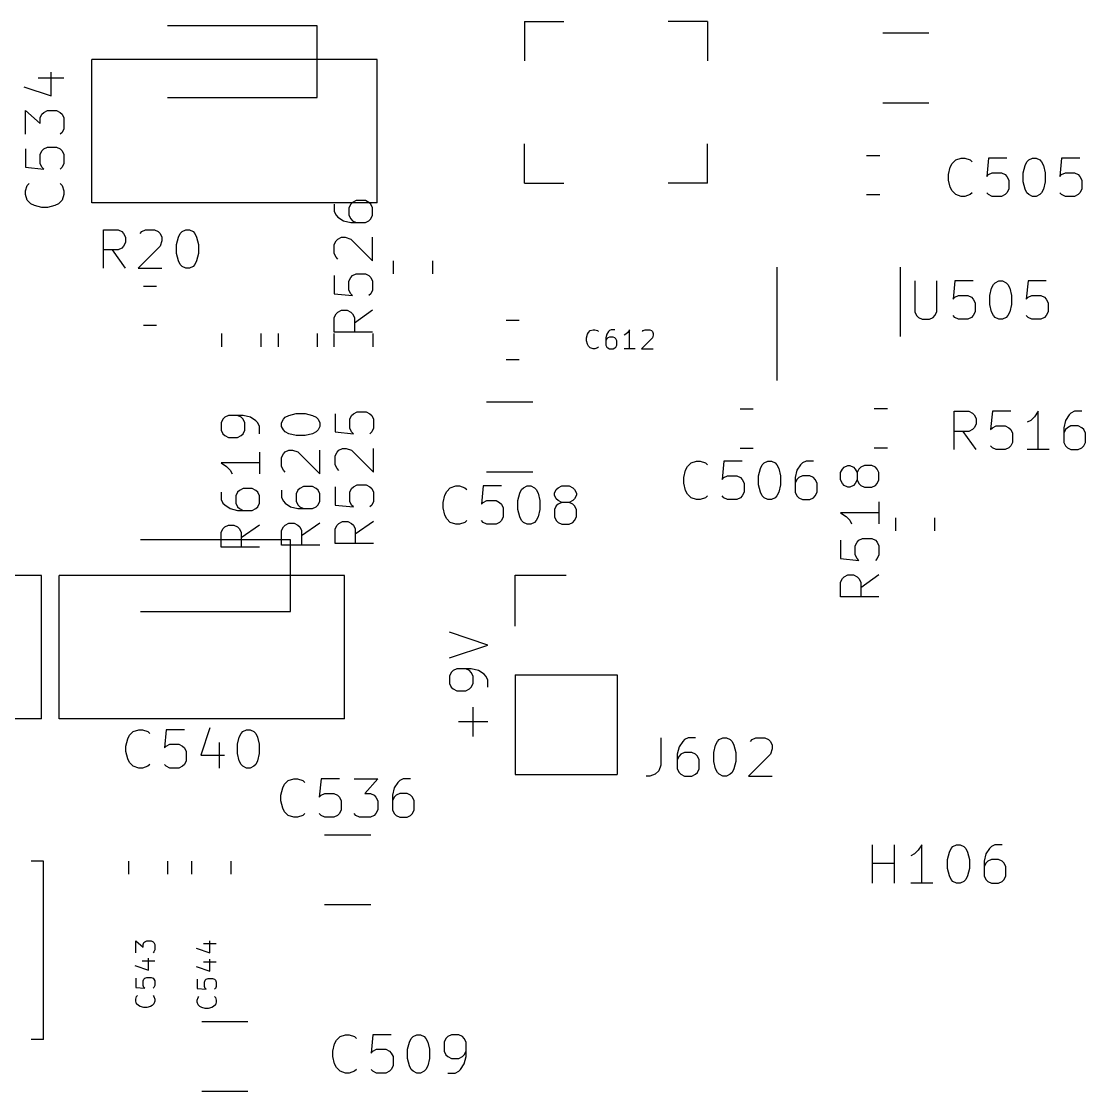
# Model space of a CAD drawing. Extents: x 51 to 209, y -132 to -32.
# Drawn here: x 181.56 to 209.3, y -129.17 to -101.27 of the extents above; entities that cross this region are included whole.
import ezdxf

# ---------------------------------------------------------------- set-up
doc = ezdxf.new("R2010")
doc.units = 0
doc.layers.add('BLACK', color=7, linetype='CONTINUOUS')

msp = doc.modelspace()

# ---------------------------------------------------------------- linework, layer by layer
at = {"layer": 'BLACK', "linetype": 'CONTINUOUS'}
for p, q in [((189.276, -101.389), (185.366, -101.389)), ((189.276, -103.259), (189.276, -101.389)), ((194.681, -101.274), (194.681, -102.299)), ((194.681, -101.274), (195.706, -101.274)), ((199.451, -101.274), (198.426, -101.274)), ((199.451, -101.274), (199.451, -102.299)), ((204.014, -101.574), (205.218, -101.574)), ((190.836, -102.264), (183.396, -102.264)), ((183.396, -106.004), (183.396, -102.264)), ((190.836, -106.004), (190.836, -102.264)), ((182.335, -103.217), (182.335, -102.598)), ((182.002, -102.741), (182.668, -102.741)), ((181.621, -102.979), (182.335, -103.217)), ((185.366, -103.259), (189.276, -103.259)), ((204.014, -103.394), (205.218, -103.394)), ((181.668, -104.217), (181.668, -103.598)), ((181.668, -103.598), (182.049, -103.932)), ((182.049, -103.789), (182.097, -103.694)), ((182.097, -103.694), (182.145, -103.646)), ((182.145, -103.646), (182.24, -103.598)), ((182.24, -103.598), (182.478, -103.598)), ((182.478, -103.598), (182.573, -103.646)), ((182.573, -103.646), (182.621, -103.694)), ((182.621, -103.694), (182.668, -103.789)), ((182.049, -103.932), (182.049, -103.789)), ((182.668, -103.789), (182.668, -104.074)), ((182.621, -104.17), (182.573, -104.217)), ((182.668, -104.074), (182.621, -104.17)), ((181.668, -104.598), (181.668, -105.074)), ((182.097, -104.646), (182.145, -104.598)), ((182.145, -104.598), (182.24, -104.551)), ((182.24, -104.551), (182.478, -104.551)), ((182.478, -104.551), (182.573, -104.598)), ((182.573, -104.598), (182.621, -104.646)), ((194.681, -105.494), (194.681, -104.469)), ((199.451, -105.494), (199.451, -104.469)), ((182.049, -104.741), (182.097, -104.646)), ((182.049, -104.979), (182.049, -104.741)), ((182.621, -104.646), (182.668, -104.741)), ((182.668, -104.741), (182.668, -104.979)), ((203.937, -104.774), (203.595, -104.774)), ((205.823, -104.979), (205.918, -104.884)), ((205.918, -104.884), (206.061, -104.836)), ((206.061, -104.836), (206.156, -104.836)), ((206.156, -104.836), (206.299, -104.884)), ((206.299, -104.884), (206.347, -104.932)), ((206.776, -104.836), (206.728, -105.313)), ((207.252, -104.836), (206.776, -104.836)), ((207.776, -104.932), (207.823, -104.884)), ((207.823, -104.884), (207.918, -104.836)), ((207.918, -104.836), (208.014, -104.836)), ((208.014, -104.836), (208.109, -104.884)), ((208.109, -104.884), (208.156, -104.932)), ((208.68, -104.836), (208.633, -105.313)), ((209.156, -104.836), (208.68, -104.836)), ((181.668, -105.074), (182.145, -105.122)), ((182.097, -105.074), (182.049, -104.979)), ((182.145, -105.122), (182.097, -105.074)), ((182.621, -105.074), (182.573, -105.122)), ((182.668, -104.979), (182.621, -105.074)), ((205.728, -105.265), (205.776, -105.074)), ((205.776, -105.074), (205.823, -104.979)), ((207.68, -105.217), (207.728, -105.027)), ((207.728, -105.027), (207.776, -104.932)), ((208.156, -104.932), (208.204, -105.027)), ((208.204, -105.027), (208.252, -105.217)), ((205.728, -105.408), (205.728, -105.265)), ((205.776, -105.598), (205.728, -105.408)), ((206.728, -105.313), (206.776, -105.265)), ((206.776, -105.265), (206.871, -105.217)), ((206.871, -105.217), (207.109, -105.217)), ((207.109, -105.217), (207.204, -105.265)), ((207.204, -105.265), (207.252, -105.313)), ((207.252, -105.313), (207.299, -105.408)), ((207.299, -105.408), (207.299, -105.646)), ((207.68, -105.455), (207.68, -105.217)), ((208.252, -105.217), (208.252, -105.455)), ((208.633, -105.313), (208.68, -105.265)), ((208.68, -105.265), (208.776, -105.217)), ((208.776, -105.217), (209.014, -105.217)), ((209.014, -105.217), (209.109, -105.265)), ((209.109, -105.265), (209.156, -105.313)), ((209.156, -105.313), (209.204, -105.408)), ((209.204, -105.408), (209.204, -105.646)), ((181.668, -105.694), (181.716, -105.551)), ((181.668, -105.789), (181.668, -105.694)), ((181.716, -105.551), (181.764, -105.503)), ((182.573, -105.503), (182.621, -105.551)), ((182.621, -105.551), (182.668, -105.694)), ((182.668, -105.694), (182.668, -105.789)), ((194.681, -105.494), (195.706, -105.494)), ((199.451, -105.494), (198.426, -105.494)), ((205.823, -105.694), (205.776, -105.598)), ((205.918, -105.789), (205.823, -105.694)), ((207.299, -105.646), (207.252, -105.741)), ((207.728, -105.646), (207.68, -105.455)), ((207.776, -105.741), (207.728, -105.646)), ((208.204, -105.646), (208.156, -105.741)), ((208.252, -105.455), (208.204, -105.646)), ((209.204, -105.646), (209.156, -105.741)), ((181.716, -105.932), (181.668, -105.789)), ((181.811, -106.027), (181.716, -105.932)), ((182.621, -105.932), (182.526, -106.027)), ((182.668, -105.789), (182.621, -105.932)), ((190.195, -105.994), (190.147, -106.041)), ((190.29, -105.946), (190.195, -105.994)), ((190.528, -105.946), (190.29, -105.946)), ((190.623, -105.994), (190.528, -105.946)), ((190.671, -106.041), (190.623, -105.994)), ((203.937, -105.794), (203.595, -105.794)), ((206.061, -105.836), (205.918, -105.789)), ((206.156, -105.836), (206.061, -105.836)), ((206.299, -105.789), (206.156, -105.836)), ((206.347, -105.741), (206.299, -105.789)), ((206.776, -105.789), (206.728, -105.741)), ((206.871, -105.836), (206.776, -105.789)), ((207.109, -105.836), (206.871, -105.836)), ((207.204, -105.789), (207.109, -105.836)), ((207.252, -105.741), (207.204, -105.789)), ((207.823, -105.789), (207.776, -105.741)), ((207.918, -105.836), (207.823, -105.789)), ((208.014, -105.836), (207.918, -105.836)), ((208.109, -105.789), (208.014, -105.836)), ((208.156, -105.741), (208.109, -105.789)), ((208.68, -105.789), (208.633, -105.741)), ((208.776, -105.836), (208.68, -105.789)), ((209.014, -105.836), (208.776, -105.836)), ((209.109, -105.789), (209.014, -105.836)), ((209.156, -105.741), (209.109, -105.789)), ((181.906, -106.074), (181.811, -106.027)), ((182.097, -106.122), (181.906, -106.074)), ((182.24, -106.122), (182.097, -106.122)), ((182.43, -106.074), (182.24, -106.122)), ((182.526, -106.027), (182.43, -106.074)), ((190.836, -106.004), (183.396, -106.004)), ((189.718, -106.041), (189.718, -106.232)), ((189.718, -106.232), (189.766, -106.327)), ((190.147, -106.041), (190.099, -106.136)), ((190.099, -106.136), (190.099, -106.327)), ((190.718, -106.136), (190.671, -106.041)), ((190.718, -106.327), (190.718, -106.136)), ((189.766, -106.327), (189.814, -106.374)), ((189.814, -106.374), (189.956, -106.47)), ((189.956, -106.47), (190.147, -106.517)), ((190.099, -106.327), (190.147, -106.422)), ((190.147, -106.422), (190.195, -106.47)), ((190.147, -106.517), (190.528, -106.517)), ((190.195, -106.47), (190.29, -106.517)), ((190.528, -106.517), (190.623, -106.47)), ((190.623, -106.47), (190.671, -106.422)), ((190.671, -106.422), (190.718, -106.327)), ((183.702, -107.706), (183.702, -106.706)), ((183.702, -106.706), (184.083, -106.706)), ((184.083, -106.706), (184.178, -106.754)), ((184.178, -106.754), (184.226, -106.802)), ((184.226, -106.802), (184.273, -106.897)), ((184.654, -106.802), (184.702, -106.754)), ((184.702, -106.754), (184.797, -106.706)), ((184.797, -106.706), (185.035, -106.706)), ((185.035, -106.706), (185.13, -106.754)), ((185.13, -106.754), (185.178, -106.802)), ((185.178, -106.802), (185.226, -106.897)), ((185.654, -106.897), (185.702, -106.802)), ((185.702, -106.802), (185.749, -106.754)), ((185.749, -106.754), (185.845, -106.706)), ((185.845, -106.706), (185.94, -106.706)), ((185.94, -106.706), (186.035, -106.754)), ((186.035, -106.754), (186.083, -106.802)), ((186.083, -106.802), (186.13, -106.897)), ((184.273, -107.04), (184.226, -107.135)), ((184.273, -106.897), (184.273, -107.04)), ((185.226, -106.992), (185.178, -107.135)), ((185.226, -106.897), (185.226, -106.992)), ((185.606, -107.087), (185.654, -106.897)), ((185.606, -107.325), (185.606, -107.087)), ((186.13, -106.897), (186.178, -107.087)), ((186.178, -107.087), (186.178, -107.325)), ((189.718, -107.089), (189.766, -106.994)), ((189.718, -107.327), (189.718, -107.089)), ((189.766, -106.994), (189.814, -106.946)), ((189.814, -106.946), (189.909, -106.898)), ((189.909, -106.898), (190.004, -106.898)), ((190.004, -106.898), (190.147, -106.946)), ((190.147, -106.946), (190.718, -107.517)), ((190.718, -107.517), (190.718, -106.898)), ((184.083, -107.23), (183.702, -107.23)), ((184.273, -107.706), (183.94, -107.23)), ((184.178, -107.183), (184.083, -107.23)), ((184.226, -107.135), (184.178, -107.183)), ((185.178, -107.135), (184.606, -107.706)), ((185.654, -107.516), (185.606, -107.325)), ((186.178, -107.325), (186.13, -107.516)), ((189.766, -107.422), (189.718, -107.327)), ((185.702, -107.611), (185.654, -107.516)), ((185.749, -107.659), (185.702, -107.611)), ((185.845, -107.706), (185.749, -107.659)), ((186.035, -107.659), (185.94, -107.706)), ((186.083, -107.611), (186.035, -107.659)), ((186.13, -107.516), (186.083, -107.611)), ((189.814, -107.47), (189.766, -107.422)), ((191.256, -107.513), (191.256, -107.855)), ((192.276, -107.513), (192.276, -107.855)), ((184.606, -107.706), (185.226, -107.706)), ((185.94, -107.706), (185.845, -107.706)), ((189.718, -107.898), (189.718, -108.374)), ((190.099, -108.041), (190.147, -107.946)), ((190.147, -107.946), (190.195, -107.898)), ((190.195, -107.898), (190.29, -107.851)), ((190.29, -107.851), (190.528, -107.851)), ((190.528, -107.851), (190.623, -107.898)), ((190.623, -107.898), (190.671, -107.946)), ((190.671, -107.946), (190.718, -108.041)), ((201.256, -107.684), (201.256, -110.634)), ((204.476, -109.484), (204.476, -107.684)), ((184.745, -108.174), (185.087, -108.174)), ((190.099, -108.279), (190.099, -108.041)), ((190.718, -108.041), (190.718, -108.279)), ((204.852, -108.036), (204.852, -108.846)), ((205.423, -108.846), (205.423, -108.036)), ((205.899, -108.036), (205.852, -108.513)), ((206.376, -108.036), (205.899, -108.036)), ((206.804, -108.417), (206.852, -108.227)), ((206.852, -108.227), (206.899, -108.132)), ((206.899, -108.132), (206.947, -108.084)), ((206.947, -108.084), (207.042, -108.036)), ((207.042, -108.036), (207.137, -108.036)), ((207.137, -108.036), (207.233, -108.084)), ((207.233, -108.084), (207.28, -108.132)), ((207.28, -108.132), (207.328, -108.227)), ((207.328, -108.227), (207.376, -108.417)), ((207.804, -108.036), (207.756, -108.513)), ((208.28, -108.036), (207.804, -108.036)), ((189.718, -108.374), (190.195, -108.422)), ((190.147, -108.374), (190.099, -108.279)), ((190.195, -108.422), (190.147, -108.374)), ((190.671, -108.374), (190.623, -108.422)), ((190.718, -108.279), (190.671, -108.374)), ((205.852, -108.513), (205.899, -108.465)), ((205.899, -108.465), (205.995, -108.417)), ((205.995, -108.417), (206.233, -108.417)), ((206.233, -108.417), (206.328, -108.465)), ((206.328, -108.465), (206.376, -108.513)), ((206.804, -108.655), (206.804, -108.417)), ((207.376, -108.417), (207.376, -108.655)), ((207.756, -108.513), (207.804, -108.465)), ((207.804, -108.465), (207.899, -108.417)), ((207.899, -108.417), (208.137, -108.417)), ((208.137, -108.417), (208.233, -108.465)), ((208.233, -108.465), (208.28, -108.513)), ((206.376, -108.513), (206.423, -108.608)), ((206.423, -108.608), (206.423, -108.846)), ((206.852, -108.846), (206.804, -108.655)), ((207.376, -108.655), (207.328, -108.846)), ((208.28, -108.513), (208.328, -108.608)), ((208.328, -108.608), (208.328, -108.846)), ((189.718, -108.994), (189.766, -108.898)), ((189.718, -109.374), (189.718, -108.994)), ((189.766, -108.898), (189.814, -108.851)), ((189.814, -108.851), (189.909, -108.803)), ((189.909, -108.803), (190.052, -108.803)), ((190.052, -108.803), (190.147, -108.851)), ((190.147, -108.851), (190.195, -108.898)), ((190.195, -108.898), (190.242, -108.994)), ((190.718, -108.803), (190.242, -109.136)), ((190.242, -108.994), (190.242, -109.374)), ((204.852, -108.846), (204.899, -108.941)), ((204.899, -108.941), (204.947, -108.989)), ((204.947, -108.989), (205.042, -109.036)), ((205.042, -109.036), (205.233, -109.036)), ((205.233, -109.036), (205.328, -108.989)), ((205.328, -108.989), (205.376, -108.941)), ((205.376, -108.941), (205.423, -108.846)), ((205.899, -108.989), (205.852, -108.941)), ((205.995, -109.036), (205.899, -108.989)), ((206.233, -109.036), (205.995, -109.036)), ((206.328, -108.989), (206.233, -109.036)), ((206.376, -108.941), (206.328, -108.989)), ((206.423, -108.846), (206.376, -108.941)), ((206.899, -108.941), (206.852, -108.846)), ((206.947, -108.989), (206.899, -108.941)), ((207.042, -109.036), (206.947, -108.989)), ((207.137, -109.036), (207.042, -109.036)), ((207.233, -108.989), (207.137, -109.036)), ((207.28, -108.941), (207.233, -108.989)), ((207.328, -108.846), (207.28, -108.941)), ((207.804, -108.989), (207.756, -108.941)), ((207.899, -109.036), (207.804, -108.989)), ((208.137, -109.036), (207.899, -109.036)), ((208.233, -108.989), (208.137, -109.036)), ((208.28, -108.941), (208.233, -108.989)), ((208.328, -108.846), (208.28, -108.941)), ((184.745, -109.194), (185.087, -109.194)), ((194.537, -109.074), (194.195, -109.074)), ((196.345, -109.382), (196.392, -109.334)), ((196.392, -109.334), (196.464, -109.31)), ((196.464, -109.31), (196.511, -109.31)), ((196.511, -109.31), (196.583, -109.334)), ((196.583, -109.334), (196.606, -109.358)), ((196.892, -109.334), (196.868, -109.358)), ((196.94, -109.31), (196.892, -109.334)), ((197.035, -109.31), (196.94, -109.31)), ((197.416, -109.31), (197.368, -109.382)), ((197.416, -109.81), (197.416, -109.31)), ((197.749, -109.358), (197.773, -109.334)), ((197.773, -109.334), (197.821, -109.31)), ((197.821, -109.31), (197.94, -109.31)), ((197.94, -109.31), (197.987, -109.334)), ((197.987, -109.334), (198.011, -109.358)), ((186.782, -109.413), (186.782, -109.755)), ((187.802, -109.413), (187.802, -109.755)), ((188.256, -109.413), (188.256, -109.755)), ((189.276, -109.413), (189.276, -109.755)), ((189.706, -109.413), (189.706, -109.755)), ((190.718, -109.374), (189.718, -109.374)), ((190.726, -109.413), (190.726, -109.755)), ((196.297, -109.524), (196.321, -109.429)), ((196.297, -109.596), (196.297, -109.524)), ((196.321, -109.691), (196.297, -109.596)), ((196.321, -109.429), (196.345, -109.382)), ((196.821, -109.429), (196.797, -109.524)), ((196.797, -109.524), (196.797, -109.715)), ((196.821, -109.548), (196.797, -109.596)), ((196.868, -109.358), (196.821, -109.429)), ((196.845, -109.524), (196.821, -109.548)), ((196.892, -109.501), (196.845, -109.524)), ((196.987, -109.501), (196.892, -109.501)), ((197.035, -109.524), (196.987, -109.501)), ((197.059, -109.548), (197.035, -109.524)), ((197.083, -109.596), (197.059, -109.548)), ((197.083, -109.715), (197.083, -109.596)), ((197.321, -109.429), (197.273, -109.453)), ((197.368, -109.382), (197.321, -109.429)), ((198.011, -109.524), (197.726, -109.81)), ((198.011, -109.358), (198.035, -109.405)), ((198.035, -109.453), (198.011, -109.524)), ((198.035, -109.405), (198.035, -109.453)), ((196.345, -109.739), (196.321, -109.691)), ((196.392, -109.786), (196.345, -109.739)), ((196.464, -109.81), (196.392, -109.786)), ((196.511, -109.81), (196.464, -109.81)), ((196.583, -109.786), (196.511, -109.81)), ((196.606, -109.763), (196.583, -109.786)), ((196.797, -109.715), (196.821, -109.763)), ((196.821, -109.763), (196.845, -109.786)), ((196.845, -109.786), (196.892, -109.81)), ((196.892, -109.81), (196.987, -109.81)), ((196.987, -109.81), (197.035, -109.786)), ((197.035, -109.786), (197.059, -109.763)), ((197.059, -109.763), (197.083, -109.715)), ((197.559, -109.81), (197.273, -109.81)), ((197.726, -109.81), (198.035, -109.81)), ((194.537, -110.094), (194.195, -110.094)), ((194.893, -111.199), (193.689, -111.199)), ((186.959, -111.546), (186.864, -111.594)), ((187.34, -111.546), (186.959, -111.546)), ((187.292, -111.594), (187.197, -111.546)), ((187.53, -111.594), (187.34, -111.546)), ((188.437, -111.591), (188.532, -111.544)), ((188.532, -111.544), (188.723, -111.496)), ((188.723, -111.496), (188.961, -111.496)), ((188.961, -111.496), (189.152, -111.544)), ((189.152, -111.544), (189.247, -111.591)), ((189.742, -111.499), (189.742, -111.976)), ((190.123, -111.642), (190.171, -111.547)), ((190.171, -111.547), (190.218, -111.499)), ((190.218, -111.499), (190.313, -111.452)), ((190.313, -111.452), (190.552, -111.452)), ((190.552, -111.452), (190.647, -111.499)), ((190.647, -111.499), (190.694, -111.547)), ((190.694, -111.547), (190.742, -111.642)), ((200.295, -111.374), (200.637, -111.374)), ((204.137, -111.374), (203.795, -111.374)), ((205.876, -112.436), (205.876, -111.436)), ((205.876, -111.436), (206.256, -111.436)), ((206.256, -111.436), (206.352, -111.484)), ((206.352, -111.484), (206.399, -111.532)), ((206.399, -111.532), (206.447, -111.627)), ((206.876, -111.436), (206.828, -111.913)), ((207.352, -111.436), (206.876, -111.436)), ((207.971, -111.579), (207.876, -111.674)), ((208.066, -111.436), (207.971, -111.579)), ((208.066, -112.436), (208.066, -111.436)), ((208.876, -111.532), (208.78, -111.674)), ((208.923, -111.484), (208.876, -111.532)), ((209.018, -111.436), (208.923, -111.484)), ((209.209, -111.436), (209.018, -111.436)), ((186.816, -111.641), (186.768, -111.736)), ((186.768, -111.736), (186.768, -111.927)), ((186.864, -111.594), (186.816, -111.641)), ((187.34, -111.641), (187.292, -111.594)), ((187.387, -111.736), (187.34, -111.641)), ((187.387, -111.927), (187.387, -111.736)), ((187.673, -111.689), (187.53, -111.594)), ((187.721, -111.736), (187.673, -111.689)), ((187.768, -111.832), (187.721, -111.736)), ((187.768, -112.022), (187.768, -111.832)), ((188.342, -111.734), (188.39, -111.639)), ((188.342, -111.829), (188.342, -111.734)), ((188.39, -111.924), (188.342, -111.829)), ((188.39, -111.639), (188.437, -111.591)), ((189.247, -111.591), (189.294, -111.639)), ((189.294, -111.639), (189.342, -111.734)), ((189.342, -111.829), (189.294, -111.924)), ((189.342, -111.734), (189.342, -111.829)), ((190.123, -111.88), (190.123, -111.642)), ((190.742, -111.642), (190.742, -111.88)), ((206.447, -111.77), (206.399, -111.865)), ((206.447, -111.627), (206.447, -111.77)), ((206.876, -111.865), (206.971, -111.817)), ((206.971, -111.817), (207.209, -111.817)), ((207.209, -111.817), (207.304, -111.865)), ((207.876, -111.674), (207.78, -111.722)), ((208.78, -111.674), (208.733, -111.865)), ((208.923, -111.817), (208.828, -111.865)), ((209.114, -111.817), (208.923, -111.817)), ((209.209, -111.865), (209.114, -111.817)), ((186.768, -111.927), (186.816, -112.022)), ((186.816, -112.022), (186.864, -112.07)), ((186.864, -112.07), (186.959, -112.117)), ((186.959, -112.117), (187.197, -112.117)), ((187.197, -112.117), (187.292, -112.07)), ((187.292, -112.07), (187.34, -112.022)), ((187.34, -112.022), (187.387, -111.927)), ((188.437, -111.972), (188.39, -111.924)), ((188.532, -112.02), (188.437, -111.972)), ((188.723, -112.067), (188.532, -112.02)), ((188.961, -112.067), (188.723, -112.067)), ((189.152, -112.02), (188.961, -112.067)), ((189.247, -111.972), (189.152, -112.02)), ((189.294, -111.924), (189.247, -111.972)), ((189.742, -111.976), (190.218, -112.023)), ((190.171, -111.976), (190.123, -111.88)), ((190.218, -112.023), (190.171, -111.976)), ((190.694, -111.976), (190.647, -112.023)), ((190.742, -111.88), (190.694, -111.976)), ((206.256, -111.96), (205.876, -111.96)), ((206.447, -112.436), (206.114, -111.96)), ((206.352, -111.913), (206.256, -111.96)), ((206.399, -111.865), (206.352, -111.913)), ((206.828, -111.913), (206.876, -111.865)), ((207.304, -111.865), (207.352, -111.913)), ((207.352, -111.913), (207.399, -112.008)), ((207.399, -112.008), (207.399, -112.246)), ((208.733, -111.865), (208.733, -112.246)), ((208.78, -111.913), (208.733, -112.008)), ((208.828, -111.865), (208.78, -111.913)), ((209.256, -111.913), (209.209, -111.865)), ((209.304, -112.008), (209.256, -111.913)), ((209.304, -112.246), (209.304, -112.008)), ((189.837, -112.452), (189.932, -112.404)), ((189.932, -112.404), (190.028, -112.404)), ((190.028, -112.404), (190.171, -112.452)), ((190.742, -113.023), (190.742, -112.404)), ((200.295, -112.394), (200.637, -112.394)), ((204.137, -112.394), (203.795, -112.394)), ((206.876, -112.389), (206.828, -112.341)), ((206.971, -112.436), (206.876, -112.389)), ((207.304, -112.389), (207.209, -112.436)), ((207.352, -112.341), (207.304, -112.389)), ((207.399, -112.246), (207.352, -112.341)), ((208.733, -112.246), (208.78, -112.341)), ((208.78, -112.341), (208.828, -112.389)), ((208.828, -112.389), (208.923, -112.436)), ((209.114, -112.436), (209.209, -112.389)), ((209.209, -112.389), (209.256, -112.341)), ((209.256, -112.341), (209.304, -112.246)), ((187.768, -112.498), (187.768, -113.07)), ((188.342, -112.639), (188.39, -112.544)), ((188.342, -112.877), (188.342, -112.639)), ((188.39, -112.544), (188.437, -112.496)), ((188.437, -112.496), (188.532, -112.448)), ((188.532, -112.448), (188.628, -112.448)), ((188.628, -112.448), (188.771, -112.496)), ((188.771, -112.496), (189.342, -113.067)), ((189.342, -113.067), (189.342, -112.448)), ((189.742, -112.595), (189.79, -112.499)), ((189.742, -112.833), (189.742, -112.595)), ((189.79, -112.499), (189.837, -112.452)), ((190.171, -112.452), (190.742, -113.023)), ((207.209, -112.436), (206.971, -112.436)), ((208.352, -112.436), (207.78, -112.436)), ((208.923, -112.436), (209.114, -112.436)), ((187.768, -112.784), (186.768, -112.784)), ((186.768, -112.784), (186.911, -112.879)), ((186.911, -112.879), (187.006, -112.974)), ((187.006, -112.974), (187.054, -113.07)), ((188.39, -112.972), (188.342, -112.877)), ((188.437, -113.02), (188.39, -112.972)), ((189.79, -112.928), (189.742, -112.833)), ((189.837, -112.976), (189.79, -112.928)), ((198.828, -113.165), (198.876, -112.974)), ((198.876, -112.974), (198.923, -112.879)), ((198.923, -112.879), (199.018, -112.784)), ((199.018, -112.784), (199.161, -112.736)), ((199.161, -112.736), (199.256, -112.736)), ((199.256, -112.736), (199.399, -112.784)), ((199.399, -112.784), (199.447, -112.832)), ((199.876, -112.736), (199.828, -113.213)), ((200.352, -112.736), (199.876, -112.736)), ((200.78, -113.117), (200.828, -112.927)), ((200.828, -112.927), (200.876, -112.832)), ((200.876, -112.832), (200.923, -112.784)), ((200.923, -112.784), (201.018, -112.736)), ((201.018, -112.736), (201.114, -112.736)), ((201.114, -112.736), (201.209, -112.784)), ((201.209, -112.784), (201.256, -112.832)), ((201.256, -112.832), (201.304, -112.927)), ((201.304, -112.927), (201.352, -113.117)), ((201.78, -112.974), (201.733, -113.165)), ((201.876, -112.832), (201.78, -112.974)), ((201.923, -112.784), (201.876, -112.832)), ((202.018, -112.736), (201.923, -112.784)), ((202.209, -112.736), (202.018, -112.736)), ((202.918, -113.036), (202.966, -112.941)), ((202.966, -112.941), (203.014, -112.894)), ((203.014, -112.894), (203.109, -112.846)), ((203.109, -112.846), (203.156, -112.846)), ((203.156, -112.846), (203.252, -112.894)), ((203.252, -112.894), (203.299, -112.941)), ((203.299, -112.941), (203.347, -113.036)), ((203.395, -112.941), (203.347, -113.036)), ((203.442, -112.894), (203.395, -112.941)), ((203.537, -112.846), (203.442, -112.894)), ((203.728, -112.846), (203.537, -112.846)), ((203.823, -112.894), (203.728, -112.846)), ((203.871, -112.941), (203.823, -112.894)), ((203.918, -113.036), (203.871, -112.941)), ((194.893, -113.019), (193.689, -113.019)), ((198.828, -113.308), (198.828, -113.165)), ((199.828, -113.213), (199.876, -113.165)), ((199.876, -113.165), (199.971, -113.117)), ((199.971, -113.117), (200.209, -113.117)), ((200.209, -113.117), (200.304, -113.165)), ((200.304, -113.165), (200.352, -113.213)), ((200.352, -113.213), (200.399, -113.308)), ((200.78, -113.355), (200.78, -113.117)), ((201.352, -113.117), (201.352, -113.355)), ((201.733, -113.165), (201.733, -113.546)), ((201.78, -113.213), (201.733, -113.308)), ((201.828, -113.165), (201.78, -113.213)), ((201.923, -113.117), (201.828, -113.165)), ((202.114, -113.117), (201.923, -113.117)), ((202.209, -113.165), (202.114, -113.117)), ((202.256, -113.213), (202.209, -113.165)), ((202.304, -113.308), (202.256, -113.213)), ((202.918, -113.227), (202.918, -113.036)), ((202.966, -113.322), (202.918, -113.227)), ((203.347, -113.227), (203.299, -113.322)), ((203.347, -113.036), (203.347, -113.227)), ((203.347, -113.227), (203.395, -113.322)), ((203.871, -113.322), (203.918, -113.227)), ((203.918, -113.227), (203.918, -113.036)), ((187.245, -113.498), (187.197, -113.546)), ((187.34, -113.451), (187.245, -113.498)), ((187.578, -113.451), (187.34, -113.451)), ((187.673, -113.498), (187.578, -113.451)), ((187.721, -113.546), (187.673, -113.498)), ((188.342, -113.496), (188.342, -113.686)), ((188.771, -113.496), (188.723, -113.591)), ((188.818, -113.448), (188.771, -113.496)), ((188.913, -113.401), (188.818, -113.448)), ((189.152, -113.401), (188.913, -113.401)), ((189.247, -113.448), (189.152, -113.401)), ((189.294, -113.496), (189.247, -113.448)), ((189.342, -113.591), (189.294, -113.496)), ((189.742, -113.404), (189.742, -113.88)), ((190.123, -113.547), (190.171, -113.452)), ((190.171, -113.452), (190.218, -113.404)), ((190.218, -113.404), (190.313, -113.357)), ((190.313, -113.357), (190.552, -113.357)), ((190.552, -113.357), (190.647, -113.404)), ((190.647, -113.404), (190.694, -113.452)), ((190.694, -113.452), (190.742, -113.547)), ((192.601, -113.619), (192.648, -113.524)), ((192.648, -113.524), (192.743, -113.429)), ((192.743, -113.429), (192.886, -113.381)), ((192.886, -113.381), (192.981, -113.381)), ((192.981, -113.381), (193.124, -113.429)), ((193.124, -113.429), (193.172, -113.477)), ((193.601, -113.381), (193.553, -113.858)), ((194.077, -113.381), (193.601, -113.381)), ((194.553, -113.572), (194.601, -113.477)), ((194.601, -113.477), (194.648, -113.429)), ((194.648, -113.429), (194.743, -113.381)), ((194.743, -113.381), (194.839, -113.381)), ((194.839, -113.381), (194.934, -113.429)), ((194.934, -113.429), (194.981, -113.477)), ((194.981, -113.477), (195.029, -113.572)), ((195.458, -113.572), (195.505, -113.477)), ((195.505, -113.477), (195.553, -113.429)), ((195.553, -113.429), (195.648, -113.381)), ((195.648, -113.381), (195.839, -113.381)), ((195.839, -113.381), (195.934, -113.429)), ((195.934, -113.429), (195.981, -113.477)), ((195.981, -113.477), (196.029, -113.572)), ((198.876, -113.498), (198.828, -113.308)), ((198.923, -113.594), (198.876, -113.498)), ((200.399, -113.308), (200.399, -113.546)), ((200.828, -113.546), (200.78, -113.355)), ((201.352, -113.355), (201.304, -113.546)), ((202.304, -113.546), (202.304, -113.308)), ((203.014, -113.37), (202.966, -113.322)), ((203.109, -113.417), (203.014, -113.37)), ((203.156, -113.417), (203.109, -113.417)), ((203.252, -113.37), (203.156, -113.417)), ((203.299, -113.322), (203.252, -113.37)), ((203.395, -113.322), (203.442, -113.37)), ((203.442, -113.37), (203.537, -113.417)), ((203.537, -113.417), (203.728, -113.417)), ((203.728, -113.417), (203.823, -113.37)), ((203.823, -113.37), (203.871, -113.322)), ((186.768, -113.546), (186.768, -113.736)), ((186.768, -113.736), (186.816, -113.832)), ((187.197, -113.546), (187.149, -113.641)), ((187.149, -113.641), (187.149, -113.832)), ((187.768, -113.641), (187.721, -113.546)), ((187.768, -113.832), (187.768, -113.641)), ((188.342, -113.686), (188.39, -113.782)), ((188.39, -113.782), (188.437, -113.829)), ((188.723, -113.591), (188.723, -113.782)), ((188.723, -113.782), (188.771, -113.877)), ((189.294, -113.877), (189.342, -113.782)), ((189.342, -113.782), (189.342, -113.591)), ((190.123, -113.785), (190.123, -113.547)), ((190.171, -113.88), (190.123, -113.785)), ((190.742, -113.785), (190.694, -113.88)), ((190.742, -113.547), (190.742, -113.785)), ((192.553, -113.81), (192.601, -113.619)), ((192.553, -113.953), (192.553, -113.81)), ((193.553, -113.858), (193.601, -113.81)), ((193.601, -113.81), (193.696, -113.762)), ((193.696, -113.762), (193.934, -113.762)), ((193.934, -113.762), (194.029, -113.81)), ((194.029, -113.81), (194.077, -113.858)), ((194.505, -113.762), (194.553, -113.572)), ((194.505, -114), (194.505, -113.762)), ((195.029, -113.572), (195.077, -113.762)), ((195.077, -113.762), (195.077, -114)), ((195.458, -113.619), (195.458, -113.572)), ((195.505, -113.715), (195.458, -113.619)), ((195.553, -113.762), (195.505, -113.715)), ((195.648, -113.81), (195.553, -113.762)), ((195.648, -113.81), (195.553, -113.858)), ((195.839, -113.81), (195.648, -113.81)), ((195.934, -113.762), (195.839, -113.81)), ((195.934, -113.858), (195.839, -113.81)), ((195.981, -113.715), (195.934, -113.762)), ((196.029, -113.619), (195.981, -113.715)), ((196.029, -113.572), (196.029, -113.619)), ((199.018, -113.689), (198.923, -113.594)), ((199.161, -113.736), (199.018, -113.689)), ((199.256, -113.736), (199.161, -113.736)), ((199.399, -113.689), (199.256, -113.736)), ((199.447, -113.641), (199.399, -113.689)), ((199.876, -113.689), (199.828, -113.641)), ((199.971, -113.736), (199.876, -113.689)), ((200.209, -113.736), (199.971, -113.736)), ((200.304, -113.689), (200.209, -113.736)), ((200.352, -113.641), (200.304, -113.689)), ((200.399, -113.546), (200.352, -113.641)), ((200.876, -113.641), (200.828, -113.546)), ((200.923, -113.689), (200.876, -113.641)), ((201.018, -113.736), (200.923, -113.689)), ((201.114, -113.736), (201.018, -113.736)), ((201.209, -113.689), (201.114, -113.736)), ((201.256, -113.641), (201.209, -113.689)), ((201.304, -113.546), (201.256, -113.641)), ((201.733, -113.546), (201.78, -113.641)), ((201.78, -113.641), (201.828, -113.689)), ((201.828, -113.689), (201.923, -113.736)), ((201.923, -113.736), (202.114, -113.736)), ((202.114, -113.736), (202.209, -113.689)), ((202.209, -113.689), (202.256, -113.641)), ((202.256, -113.641), (202.304, -113.546)), ((203.918, -113.798), (203.918, -114.37)), ((186.816, -113.832), (186.864, -113.879)), ((186.864, -113.879), (187.006, -113.974)), ((187.006, -113.974), (187.197, -114.022)), ((187.149, -113.832), (187.197, -113.927)), ((187.197, -113.927), (187.245, -113.974)), ((187.197, -114.022), (187.578, -114.022)), ((187.245, -113.974), (187.34, -114.022)), ((187.578, -114.022), (187.673, -113.974)), ((187.673, -113.974), (187.721, -113.927)), ((187.721, -113.927), (187.768, -113.832)), ((188.437, -113.829), (188.58, -113.924)), ((188.58, -113.924), (188.771, -113.972)), ((188.771, -113.877), (188.818, -113.924)), ((188.771, -113.972), (189.152, -113.972)), ((188.818, -113.924), (188.913, -113.972)), ((189.152, -113.972), (189.247, -113.924)), ((189.247, -113.924), (189.294, -113.877)), ((189.742, -113.88), (190.218, -113.928)), ((190.218, -113.928), (190.171, -113.88)), ((190.694, -113.88), (190.647, -113.928)), ((192.601, -114.143), (192.553, -113.953)), ((194.077, -113.858), (194.124, -113.953)), ((194.124, -113.953), (194.124, -114.191)), ((194.553, -114.191), (194.505, -114)), ((195.077, -114), (195.029, -114.191)), ((195.505, -113.905), (195.458, -114)), ((195.458, -114), (195.458, -114.191)), ((195.553, -113.858), (195.505, -113.905)), ((195.981, -113.905), (195.934, -113.858)), ((196.029, -114), (195.981, -113.905)), ((196.029, -114.191), (196.029, -114)), ((203.918, -114.084), (202.918, -114.084)), ((202.918, -114.084), (203.061, -114.179)), ((188.437, -114.401), (188.532, -114.353)), ((188.532, -114.353), (188.675, -114.353)), ((188.675, -114.353), (188.771, -114.401)), ((189.342, -114.353), (188.866, -114.686)), ((189.79, -114.404), (189.837, -114.357)), ((189.837, -114.357), (189.932, -114.309)), ((189.932, -114.309), (190.075, -114.309)), ((190.075, -114.309), (190.171, -114.357)), ((190.171, -114.357), (190.218, -114.404)), ((190.742, -114.309), (190.266, -114.642)), ((192.648, -114.239), (192.601, -114.143)), ((192.743, -114.334), (192.648, -114.239)), ((192.886, -114.381), (192.743, -114.334)), ((193.124, -114.334), (192.981, -114.381)), ((193.172, -114.286), (193.124, -114.334)), ((193.601, -114.334), (193.553, -114.286)), ((193.696, -114.381), (193.601, -114.334)), ((194.029, -114.334), (193.934, -114.381)), ((194.077, -114.286), (194.029, -114.334)), ((194.124, -114.191), (194.077, -114.286)), ((194.601, -114.286), (194.553, -114.191)), ((194.648, -114.334), (194.601, -114.286)), ((194.743, -114.381), (194.648, -114.334)), ((194.934, -114.334), (194.839, -114.381)), ((194.981, -114.286), (194.934, -114.334)), ((195.029, -114.191), (194.981, -114.286)), ((195.458, -114.191), (195.505, -114.286)), ((195.505, -114.286), (195.553, -114.334)), ((195.553, -114.334), (195.648, -114.381)), ((195.839, -114.381), (195.934, -114.334)), ((195.934, -114.334), (195.981, -114.286)), ((195.981, -114.286), (196.029, -114.191)), ((203.061, -114.179), (203.156, -114.274)), ((203.156, -114.274), (203.204, -114.37)), ((204.356, -114.555), (204.356, -114.213)), ((205.376, -114.555), (205.376, -114.213)), ((186.768, -114.594), (186.816, -114.498)), ((186.768, -114.974), (186.768, -114.594)), ((186.816, -114.498), (186.864, -114.451)), ((186.864, -114.451), (186.959, -114.403)), ((186.959, -114.403), (187.102, -114.403)), ((187.102, -114.403), (187.197, -114.451)), ((187.197, -114.451), (187.245, -114.498)), ((187.245, -114.498), (187.292, -114.594)), ((187.768, -114.403), (187.292, -114.736)), ((187.292, -114.594), (187.292, -114.974)), ((188.342, -114.544), (188.39, -114.448)), ((188.342, -114.924), (188.342, -114.544)), ((188.39, -114.448), (188.437, -114.401)), ((188.771, -114.401), (188.818, -114.448)), ((188.818, -114.448), (188.866, -114.544)), ((188.866, -114.544), (188.866, -114.924)), ((189.742, -114.499), (189.79, -114.404)), ((189.742, -114.88), (189.742, -114.499)), ((190.218, -114.404), (190.266, -114.499)), ((190.266, -114.499), (190.266, -114.88)), ((192.981, -114.381), (192.886, -114.381)), ((193.934, -114.381), (193.696, -114.381)), ((194.839, -114.381), (194.743, -114.381)), ((195.648, -114.381), (195.839, -114.381)), ((188.576, -114.789), (184.666, -114.789)), ((189.342, -114.924), (188.342, -114.924)), ((188.576, -116.659), (188.576, -114.789)), ((190.742, -114.88), (189.742, -114.88)), ((202.918, -114.798), (202.918, -115.274)), ((203.299, -114.941), (203.347, -114.846)), ((203.347, -114.846), (203.395, -114.798)), ((203.395, -114.798), (203.49, -114.751)), ((203.49, -114.751), (203.728, -114.751)), ((203.728, -114.751), (203.823, -114.798)), ((203.823, -114.798), (203.871, -114.846)), ((203.871, -114.846), (203.918, -114.941)), ((187.768, -114.974), (186.768, -114.974)), ((203.299, -115.179), (203.299, -114.941)), ((203.347, -115.274), (203.299, -115.179)), ((203.918, -115.179), (203.871, -115.274)), ((203.918, -114.941), (203.918, -115.179)), ((202.918, -115.274), (203.395, -115.322)), ((203.395, -115.322), (203.347, -115.274)), ((203.871, -115.274), (203.823, -115.322)), ((182.086, -115.714), (174.646, -115.714)), ((182.086, -119.454), (182.086, -115.714)), ((189.986, -115.714), (182.546, -115.714)), ((182.546, -119.454), (182.546, -115.714)), ((189.986, -119.454), (189.986, -115.714)), ((194.436, -117.034), (194.436, -115.704)), ((194.436, -115.704), (195.766, -115.704)), ((202.966, -115.798), (203.014, -115.751)), ((203.014, -115.751), (203.109, -115.703)), ((203.109, -115.703), (203.252, -115.703)), ((203.252, -115.703), (203.347, -115.751)), ((203.347, -115.751), (203.395, -115.798)), ((203.918, -115.703), (203.442, -116.036)), ((202.918, -115.894), (202.966, -115.798)), ((202.918, -116.274), (202.918, -115.894)), ((203.395, -115.798), (203.442, -115.894)), ((203.442, -115.894), (203.442, -116.274)), ((203.918, -116.274), (202.918, -116.274)), ((184.666, -116.659), (188.576, -116.659)), ((193.718, -117.529), (192.718, -117.195)), ((192.718, -117.862), (193.718, -117.529)), ((192.766, -118.243), (192.718, -118.338)), ((192.814, -118.195), (192.766, -118.243)), ((192.909, -118.148), (192.814, -118.195)), ((193.29, -118.148), (192.909, -118.148)), ((193.242, -118.195), (193.147, -118.148)), ((193.29, -118.243), (193.242, -118.195)), ((193.48, -118.195), (193.29, -118.148)), ((193.337, -118.338), (193.29, -118.243)), ((193.623, -118.291), (193.48, -118.195)), ((192.718, -118.338), (192.718, -118.529)), ((192.718, -118.529), (192.766, -118.624)), ((193.29, -118.624), (193.337, -118.529)), ((193.337, -118.529), (193.337, -118.338)), ((193.671, -118.338), (193.623, -118.291)), ((193.718, -118.434), (193.671, -118.338)), ((193.718, -118.624), (193.718, -118.434)), ((194.436, -118.304), (194.436, -120.904)), ((194.436, -118.304), (197.096, -118.304)), ((197.096, -118.304), (197.096, -120.904)), ((192.766, -118.624), (192.814, -118.672)), ((192.814, -118.672), (192.909, -118.719)), ((192.909, -118.719), (193.147, -118.719)), ((193.147, -118.719), (193.242, -118.672)), ((193.242, -118.672), (193.29, -118.624)), ((193.337, -119.91), (193.337, -119.148)), ((182.086, -119.454), (174.646, -119.454)), ((189.986, -119.454), (182.546, -119.454)), ((193.718, -119.529), (192.956, -119.529)), ((184.336, -119.974), (184.383, -119.879)), ((184.383, -119.879), (184.478, -119.784)), ((184.478, -119.784), (184.621, -119.736)), ((184.621, -119.736), (184.716, -119.736)), ((184.716, -119.736), (184.859, -119.784)), ((184.859, -119.784), (184.907, -119.832)), ((185.336, -119.736), (185.288, -120.213)), ((185.812, -119.736), (185.336, -119.736)), ((186.478, -119.689), (186.24, -120.403)), ((187.193, -120.117), (187.24, -119.927)), ((187.24, -119.927), (187.288, -119.832)), ((187.288, -119.832), (187.336, -119.784)), ((187.336, -119.784), (187.431, -119.736)), ((187.431, -119.736), (187.526, -119.736)), ((187.526, -119.736), (187.621, -119.784)), ((187.621, -119.784), (187.669, -119.832)), ((187.669, -119.832), (187.716, -119.927)), ((187.716, -119.927), (187.764, -120.117)), ((198.23, -119.946), (198.23, -120.661)), ((198.945, -119.946), (198.849, -119.994)), ((199.135, -119.946), (198.945, -119.946)), ((199.754, -119.994), (199.849, -119.946)), ((199.849, -119.946), (199.945, -119.946)), ((199.945, -119.946), (200.04, -119.994)), ((200.611, -119.994), (200.706, -119.946)), ((200.706, -119.946), (200.945, -119.946)), ((200.945, -119.946), (201.04, -119.994)), ((184.288, -120.165), (184.336, -119.974)), ((184.288, -120.308), (184.288, -120.165)), ((185.288, -120.213), (185.336, -120.165)), ((185.336, -120.165), (185.431, -120.117)), ((185.431, -120.117), (185.669, -120.117)), ((185.669, -120.117), (185.764, -120.165)), ((185.764, -120.165), (185.812, -120.213)), ((185.812, -120.213), (185.859, -120.308)), ((186.716, -120.07), (186.716, -120.736)), ((187.193, -120.355), (187.193, -120.117)), ((187.764, -120.117), (187.764, -120.355)), ((198.706, -120.184), (198.659, -120.375)), ((198.802, -120.042), (198.706, -120.184)), ((198.849, -119.994), (198.802, -120.042)), ((199.611, -120.327), (199.659, -120.137)), ((199.659, -120.137), (199.706, -120.042)), ((199.706, -120.042), (199.754, -119.994)), ((200.04, -119.994), (200.087, -120.042)), ((200.087, -120.042), (200.135, -120.137)), ((200.135, -120.137), (200.183, -120.327)), ((200.564, -120.042), (200.611, -119.994)), ((201.04, -119.994), (201.087, -120.042)), ((201.087, -120.042), (201.135, -120.137)), ((201.135, -120.137), (201.135, -120.232)), ((184.336, -120.498), (184.288, -120.308)), ((184.383, -120.594), (184.336, -120.498)), ((185.859, -120.308), (185.859, -120.546)), ((186.24, -120.403), (186.859, -120.403)), ((187.24, -120.546), (187.193, -120.355)), ((187.764, -120.355), (187.716, -120.546)), ((198.659, -120.375), (198.659, -120.756)), ((198.706, -120.423), (198.659, -120.518)), ((198.754, -120.375), (198.706, -120.423)), ((198.849, -120.327), (198.754, -120.375)), ((199.04, -120.327), (198.849, -120.327)), ((199.135, -120.375), (199.04, -120.327)), ((199.183, -120.423), (199.135, -120.375)), ((199.23, -120.518), (199.183, -120.423)), ((199.611, -120.565), (199.611, -120.327)), ((200.183, -120.327), (200.183, -120.565)), ((201.087, -120.375), (200.516, -120.946)), ((201.135, -120.232), (201.087, -120.375)), ((184.478, -120.689), (184.383, -120.594)), ((184.621, -120.736), (184.478, -120.689)), ((184.716, -120.736), (184.621, -120.736)), ((184.859, -120.689), (184.716, -120.736)), ((184.907, -120.641), (184.859, -120.689)), ((185.336, -120.689), (185.288, -120.641)), ((185.431, -120.736), (185.336, -120.689)), ((185.669, -120.736), (185.431, -120.736)), ((185.764, -120.689), (185.669, -120.736)), ((185.812, -120.641), (185.764, -120.689)), ((185.859, -120.546), (185.812, -120.641)), ((187.288, -120.641), (187.24, -120.546)), ((187.336, -120.689), (187.288, -120.641)), ((187.431, -120.736), (187.336, -120.689)), ((187.526, -120.736), (187.431, -120.736)), ((187.621, -120.689), (187.526, -120.736)), ((187.669, -120.641), (187.621, -120.689)), ((187.716, -120.546), (187.669, -120.641)), ((198.23, -120.661), (198.183, -120.804)), ((198.659, -120.756), (198.706, -120.851)), ((199.183, -120.851), (199.23, -120.756)), ((199.23, -120.756), (199.23, -120.518)), ((199.659, -120.756), (199.611, -120.565)), ((199.706, -120.851), (199.659, -120.756)), ((200.135, -120.756), (200.087, -120.851)), ((200.183, -120.565), (200.135, -120.756)), ((188.423, -121.159), (188.518, -121.064)), ((188.518, -121.064), (188.661, -121.016)), ((188.661, -121.016), (188.756, -121.016)), ((188.756, -121.016), (188.899, -121.064)), ((188.899, -121.064), (188.947, -121.112)), ((189.376, -121.016), (189.328, -121.493)), ((189.852, -121.016), (189.376, -121.016)), ((190.233, -121.016), (190.852, -121.016)), ((190.852, -121.016), (190.518, -121.397)), ((191.423, -121.064), (191.376, -121.112)), ((191.518, -121.016), (191.423, -121.064)), ((191.709, -121.016), (191.518, -121.016)), ((194.436, -120.904), (197.096, -120.904)), ((197.945, -120.946), (197.849, -120.946)), ((198.087, -120.899), (197.945, -120.946)), ((198.183, -120.804), (198.087, -120.899)), ((198.706, -120.851), (198.754, -120.899)), ((198.754, -120.899), (198.849, -120.946)), ((198.849, -120.946), (199.04, -120.946)), ((199.04, -120.946), (199.135, -120.899)), ((199.135, -120.899), (199.183, -120.851)), ((199.754, -120.899), (199.706, -120.851)), ((199.849, -120.946), (199.754, -120.899)), ((199.945, -120.946), (199.849, -120.946)), ((200.04, -120.899), (199.945, -120.946)), ((200.087, -120.851), (200.04, -120.899)), ((200.516, -120.946), (201.135, -120.946)), ((188.328, -121.445), (188.376, -121.254)), ((188.376, -121.254), (188.423, -121.159)), ((191.28, -121.254), (191.233, -121.445)), ((191.376, -121.112), (191.28, -121.254)), ((188.328, -121.588), (188.328, -121.445)), ((188.376, -121.778), (188.328, -121.588)), ((189.328, -121.493), (189.376, -121.445)), ((189.376, -121.445), (189.471, -121.397)), ((189.471, -121.397), (189.709, -121.397)), ((189.709, -121.397), (189.804, -121.445)), ((189.804, -121.445), (189.852, -121.493)), ((189.852, -121.493), (189.899, -121.588)), ((189.899, -121.588), (189.899, -121.826)), ((190.518, -121.397), (190.661, -121.397)), ((190.661, -121.397), (190.756, -121.445)), ((190.756, -121.445), (190.804, -121.493)), ((190.804, -121.493), (190.852, -121.588)), ((190.852, -121.588), (190.852, -121.826)), ((191.233, -121.445), (191.233, -121.826)), ((191.28, -121.493), (191.233, -121.588)), ((191.328, -121.445), (191.28, -121.493)), ((191.423, -121.397), (191.328, -121.445)), ((191.614, -121.397), (191.423, -121.397)), ((191.709, -121.445), (191.614, -121.397)), ((191.756, -121.493), (191.709, -121.445)), ((191.804, -121.588), (191.756, -121.493)), ((191.804, -121.826), (191.804, -121.588)), ((188.423, -121.874), (188.376, -121.778)), ((188.518, -121.969), (188.423, -121.874)), ((189.899, -121.826), (189.852, -121.921)), ((190.852, -121.826), (190.804, -121.921)), ((191.233, -121.826), (191.28, -121.921)), ((191.756, -121.921), (191.804, -121.826)), ((188.661, -122.016), (188.518, -121.969)), ((188.756, -122.016), (188.661, -122.016)), ((188.899, -121.969), (188.756, -122.016)), ((188.947, -121.921), (188.899, -121.969)), ((189.376, -121.969), (189.328, -121.921)), ((189.471, -122.016), (189.376, -121.969)), ((189.709, -122.016), (189.471, -122.016)), ((189.804, -121.969), (189.709, -122.016)), ((189.852, -121.921), (189.804, -121.969)), ((190.28, -121.969), (190.233, -121.921)), ((190.376, -122.016), (190.28, -121.969)), ((190.661, -122.016), (190.376, -122.016)), ((190.756, -121.969), (190.661, -122.016)), ((190.804, -121.921), (190.756, -121.969)), ((191.28, -121.921), (191.328, -121.969)), ((191.328, -121.969), (191.423, -122.016)), ((191.423, -122.016), (191.614, -122.016)), ((191.614, -122.016), (191.709, -121.969)), ((191.709, -121.969), (191.756, -121.921)), ((189.464, -122.474), (190.668, -122.474)), ((203.752, -123.736), (203.752, -122.736)), ((204.323, -123.736), (204.323, -122.736)), ((205.037, -122.736), (204.942, -122.879)), ((205.037, -123.736), (205.037, -122.736)), ((205.847, -122.784), (205.942, -122.736)), ((205.942, -122.736), (206.037, -122.736)), ((206.037, -122.736), (206.133, -122.784)), ((206.942, -122.736), (206.847, -122.784)), ((207.133, -122.736), (206.942, -122.736)), ((204.847, -122.974), (204.752, -123.022)), ((204.942, -122.879), (204.847, -122.974)), ((205.704, -123.117), (205.752, -122.927)), ((205.752, -122.927), (205.799, -122.832)), ((205.799, -122.832), (205.847, -122.784)), ((206.133, -122.784), (206.18, -122.832)), ((206.18, -122.832), (206.228, -122.927)), ((206.228, -122.927), (206.276, -123.117)), ((206.704, -122.974), (206.656, -123.165)), ((206.799, -122.832), (206.704, -122.974)), ((206.847, -122.784), (206.799, -122.832)), ((182.141, -123.159), (181.816, -123.159)), ((182.141, -127.809), (182.141, -123.159)), ((184.362, -123.505), (184.362, -123.163)), ((185.382, -123.505), (185.382, -123.163)), ((186.006, -123.505), (186.006, -123.163)), ((187.026, -123.505), (187.026, -123.163)), ((203.752, -123.213), (204.323, -123.213)), ((205.704, -123.355), (205.704, -123.117)), ((206.276, -123.117), (206.276, -123.355)), ((206.656, -123.165), (206.656, -123.546)), ((206.704, -123.213), (206.656, -123.308)), ((206.752, -123.165), (206.704, -123.213)), ((206.847, -123.117), (206.752, -123.165)), ((207.037, -123.117), (206.847, -123.117)), ((207.133, -123.165), (207.037, -123.117)), ((207.18, -123.213), (207.133, -123.165)), ((207.228, -123.308), (207.18, -123.213)), ((205.752, -123.546), (205.704, -123.355)), ((205.799, -123.641), (205.752, -123.546)), ((206.228, -123.546), (206.18, -123.641)), ((206.276, -123.355), (206.228, -123.546)), ((206.656, -123.546), (206.704, -123.641)), ((207.18, -123.641), (207.228, -123.546)), ((207.228, -123.546), (207.228, -123.308)), ((205.323, -123.736), (204.752, -123.736)), ((205.847, -123.689), (205.799, -123.641)), ((205.942, -123.736), (205.847, -123.689)), ((206.037, -123.736), (205.942, -123.736)), ((206.133, -123.689), (206.037, -123.736)), ((206.18, -123.641), (206.133, -123.689)), ((206.704, -123.641), (206.752, -123.689)), ((206.752, -123.689), (206.847, -123.736)), ((206.847, -123.736), (207.037, -123.736)), ((207.037, -123.736), (207.133, -123.689)), ((207.133, -123.689), (207.18, -123.641)), ((189.464, -124.294), (190.668, -124.294)), ((184.542, -125.548), (184.542, -125.239)), ((184.542, -125.239), (184.733, -125.405)), ((184.78, -125.262), (184.828, -125.239)), ((184.828, -125.239), (184.947, -125.239)), ((184.947, -125.239), (184.995, -125.262)), ((186.476, -125.551), (186.476, -125.241)), ((184.733, -125.334), (184.756, -125.286)), ((184.733, -125.405), (184.733, -125.334)), ((184.756, -125.286), (184.78, -125.262)), ((184.995, -125.262), (185.018, -125.286)), ((185.018, -125.524), (184.995, -125.548)), ((185.018, -125.286), (185.042, -125.334)), ((185.042, -125.477), (185.018, -125.524)), ((185.042, -125.334), (185.042, -125.477)), ((186.118, -125.432), (186.476, -125.551)), ((186.309, -125.313), (186.642, -125.313)), ((184.709, -125.762), (185.042, -125.762)), ((184.876, -126), (184.876, -125.691)), ((186.309, -125.789), (186.642, -125.789)), ((186.476, -126.027), (186.476, -125.717)), ((184.518, -125.881), (184.876, -126)), ((186.118, -125.908), (186.476, -126.027)), ((184.542, -126.215), (184.542, -126.453)), ((184.733, -126.286), (184.756, -126.239)), ((184.733, -126.405), (184.733, -126.286)), ((184.756, -126.239), (184.78, -126.215)), ((184.78, -126.215), (184.828, -126.191)), ((184.828, -126.191), (184.947, -126.191)), ((184.947, -126.191), (184.995, -126.215)), ((184.995, -126.215), (185.018, -126.239)), ((185.018, -126.239), (185.042, -126.286)), ((185.042, -126.286), (185.042, -126.405)), ((186.142, -126.241), (186.142, -126.479)), ((186.333, -126.313), (186.356, -126.265)), ((186.333, -126.432), (186.333, -126.313)), ((186.356, -126.265), (186.38, -126.241)), ((186.38, -126.241), (186.428, -126.217)), ((186.428, -126.217), (186.547, -126.217)), ((186.547, -126.217), (186.595, -126.241)), ((186.595, -126.241), (186.618, -126.265)), ((186.618, -126.265), (186.642, -126.313)), ((186.642, -126.313), (186.642, -126.432)), ((184.542, -126.453), (184.78, -126.477)), ((184.756, -126.453), (184.733, -126.405)), ((184.78, -126.477), (184.756, -126.453)), ((185.018, -126.453), (184.995, -126.477)), ((185.042, -126.405), (185.018, -126.453)), ((186.142, -126.479), (186.38, -126.503)), ((186.356, -126.479), (186.333, -126.432)), ((186.38, -126.503), (186.356, -126.479)), ((186.618, -126.479), (186.595, -126.503)), ((186.642, -126.432), (186.618, -126.479)), ((184.542, -126.762), (184.566, -126.691)), ((184.542, -126.81), (184.542, -126.762)), ((184.566, -126.881), (184.542, -126.81)), ((184.566, -126.691), (184.59, -126.667)), ((184.614, -126.929), (184.566, -126.881)), ((185.018, -126.881), (184.971, -126.929)), ((184.995, -126.667), (185.018, -126.691)), ((185.018, -126.691), (185.042, -126.762)), ((185.042, -126.81), (185.018, -126.881)), ((185.042, -126.762), (185.042, -126.81)), ((186.142, -126.789), (186.166, -126.717)), ((186.142, -126.836), (186.142, -126.789)), ((186.166, -126.908), (186.142, -126.836)), ((186.166, -126.717), (186.19, -126.694)), ((186.214, -126.955), (186.166, -126.908)), ((186.618, -126.908), (186.571, -126.955)), ((186.595, -126.694), (186.618, -126.717)), ((186.618, -126.717), (186.642, -126.789)), ((186.642, -126.836), (186.618, -126.908)), ((186.642, -126.789), (186.642, -126.836)), ((184.661, -126.953), (184.614, -126.929)), ((184.756, -126.977), (184.661, -126.953)), ((184.828, -126.977), (184.756, -126.977)), ((184.923, -126.953), (184.828, -126.977)), ((184.971, -126.929), (184.923, -126.953)), ((186.261, -126.979), (186.214, -126.955)), ((186.356, -127.003), (186.261, -126.979)), ((186.428, -127.003), (186.356, -127.003)), ((186.523, -126.979), (186.428, -127.003)), ((186.571, -126.955), (186.523, -126.979)), ((187.468, -127.349), (186.264, -127.349)), ((189.773, -127.829), (189.868, -127.734)), ((189.868, -127.734), (190.011, -127.686)), ((190.011, -127.686), (190.106, -127.686)), ((190.106, -127.686), (190.249, -127.734)), ((190.249, -127.734), (190.297, -127.782)), ((190.726, -127.686), (190.678, -128.163)), ((191.202, -127.686), (190.726, -127.686)), ((191.726, -127.782), (191.773, -127.734)), ((191.773, -127.734), (191.868, -127.686)), ((191.868, -127.686), (191.964, -127.686)), ((191.964, -127.686), (192.059, -127.734)), ((192.059, -127.734), (192.106, -127.782)), ((192.678, -127.734), (192.63, -127.782)), ((192.773, -127.686), (192.678, -127.734)), ((192.964, -127.686), (192.773, -127.686)), ((193.059, -127.734), (192.964, -127.686)), ((193.106, -127.782), (193.059, -127.734)), ((182.141, -127.809), (181.816, -127.809)), ((189.678, -128.115), (189.726, -127.924)), ((189.726, -127.924), (189.773, -127.829)), ((191.63, -128.067), (191.678, -127.877)), ((191.678, -127.877), (191.726, -127.782)), ((192.106, -127.782), (192.154, -127.877)), ((192.154, -127.877), (192.202, -128.067)), ((192.63, -127.782), (192.583, -127.877)), ((192.583, -127.877), (192.583, -128.115)), ((193.154, -127.877), (193.106, -127.782)), ((193.154, -128.258), (193.154, -127.877)), ((189.678, -128.258), (189.678, -128.115)), ((189.726, -128.448), (189.678, -128.258)), ((190.678, -128.163), (190.726, -128.115)), ((190.726, -128.115), (190.821, -128.067)), ((190.821, -128.067), (191.059, -128.067)), ((191.059, -128.067), (191.154, -128.115)), ((191.154, -128.115), (191.202, -128.163)), ((191.202, -128.163), (191.249, -128.258)), ((191.249, -128.258), (191.249, -128.496)), ((191.63, -128.305), (191.63, -128.067)), ((191.678, -128.496), (191.63, -128.305)), ((192.202, -128.305), (192.154, -128.496)), ((192.202, -128.067), (192.202, -128.305)), ((192.583, -128.115), (192.63, -128.21)), ((192.63, -128.21), (192.678, -128.258)), ((192.678, -128.258), (192.773, -128.305)), ((192.773, -128.305), (192.964, -128.305)), ((192.964, -128.305), (193.059, -128.258)), ((193.059, -128.258), (193.106, -128.21)), ((193.106, -128.21), (193.154, -128.115)), ((193.106, -128.448), (193.154, -128.258)), ((189.773, -128.544), (189.726, -128.448)), ((189.868, -128.639), (189.773, -128.544)), ((190.297, -128.591), (190.249, -128.639)), ((190.726, -128.639), (190.678, -128.591)), ((191.202, -128.591), (191.154, -128.639)), ((191.249, -128.496), (191.202, -128.591)), ((191.726, -128.591), (191.678, -128.496)), ((191.773, -128.639), (191.726, -128.591)), ((192.106, -128.591), (192.059, -128.639)), ((192.154, -128.496), (192.106, -128.591)), ((192.964, -128.639), (193.011, -128.591)), ((193.011, -128.591), (193.106, -128.448)), ((190.011, -128.686), (189.868, -128.639)), ((190.106, -128.686), (190.011, -128.686)), ((190.249, -128.639), (190.106, -128.686)), ((190.821, -128.686), (190.726, -128.639)), ((191.059, -128.686), (190.821, -128.686)), ((191.154, -128.639), (191.059, -128.686)), ((191.868, -128.686), (191.773, -128.639)), ((191.964, -128.686), (191.868, -128.686)), ((192.059, -128.639), (191.964, -128.686)), ((192.678, -128.686), (192.868, -128.686)), ((192.868, -128.686), (192.964, -128.639)), ((187.468, -129.169), (186.264, -129.169))]:
    msp.add_line(p, q, dxfattribs=at)

doc.saveas('drawing.dxf')
